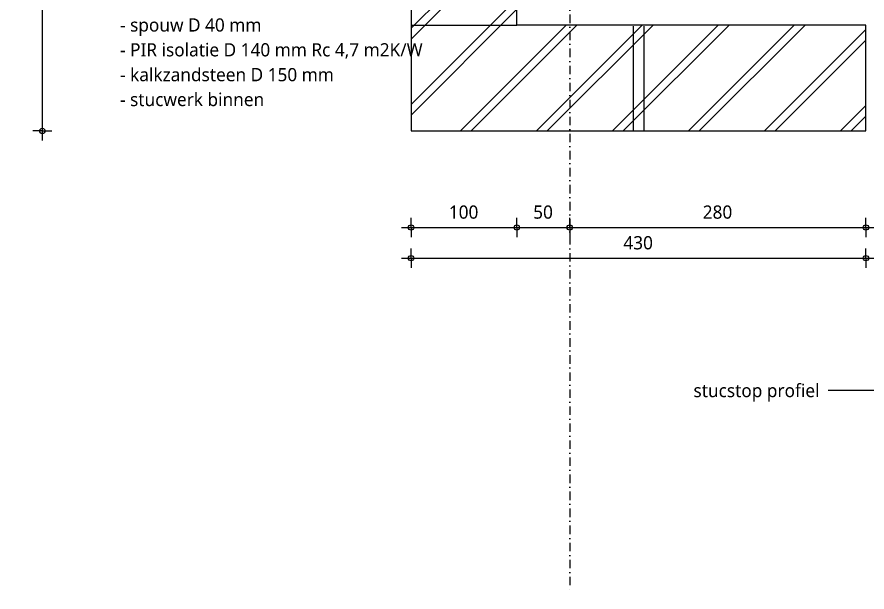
# Model space of a CAD drawing. Header units: millimetres. Extents: x -435 to 27166, y -19117 to 26500.
# Drawn here: x 1539 to 2343, y 13017 to 13561 of the extents above; entities that cross this region are included whole.
import ezdxf

# ---------------------------------------------------------------- set-up
doc = ezdxf.new("R2010")
doc.units = ezdxf.units.MM
doc.linetypes.add('MV_stramien', pattern=[16, 8, -4, 0, -4])
for name, color, linetype, lineweight in [('A-ANNO-DIMS', 211, 'Continuous', 13), ('A-ANNO-DIMS-5', 211, 'Continuous', 13), ('A-DETL', 90, 'Continuous', 13), ('A-DETL-GENF', 92, 'Continuous', 18), ('G-ANNO-TEXT', 231, 'Continuous', 13)]:
    doc.layers.add(name, color=color, linetype=linetype, lineweight=lineweight)
doc.styles.add('Segoe UI_3', font='segoeui.ttf', dxfattribs={"height": 12.5})
doc.dimstyles.new('2_5_mm', dxfattribs={"dimscale": 304.8, "dimtxt": 13.092049, "dimasz": 0.016404, "dimexe": 0.029528, "dimexo": 0.0625, "dimgap": 0.014764, "dimtad": 1, "dimdec": 0, "dimzin": 0, "dimdsep": 46, "dimtxsty": 'Segoe UI_3', "dimblk1": 'DOTBLANK', "dimblk2": 'DOTBLANK', "dimsah": 1, "dimcen": 0.09, "dimdle": 0.029528, "dimazin": 0, "dimtfac": 1, "dimtdec": 4, "dimtix": 1, "dimtmove": 0, "dimatfit": 3, "dimfxl": 0.029528, "dimfxlon": 1, "dimtvp": 1, "dimtfill": 1, "dimtolj": 1, "dimtzin": 0, "dimarcsym": 2})

# ---------------------------------------------------------------- blocks, each defined once
blk = doc.blocks.new('DIMBLOCK110-Details Appartement')
at = {"layer": 'A-ANNO-DIMS-5'}
for p, q in [((1911.62, 13332.8), (1911.62, 13341.8)), ((2341.62, 13332.8), (2341.62, 13341.8)), ((1902.62, 13332.8), (2350.62, 13332.8)), ((1911.62, 13332.8), (1911.62, 13323.8)), ((2341.62, 13332.8), (2341.62, 13323.8))]:
    blk.add_line(p, q, dxfattribs=at)
for centre in [(1911.62, 13332.8), (2341.62, 13332.8)]:
    blk.add_circle(centre, 2.5, dxfattribs=at)
at = {"layer": 'A-ANNO-DIMS-5', "color": 0, "insert": (2112.33, 13353.6), "char_height": 12.5, "width": 34.2774, "attachment_point": 1, "line_spacing_factor": 1.142579, "style": 'Segoe UI_3', "bg_fill": 3, "box_fill_scale": 1.25, "bg_fill_color": 9, "bg_fill_true_color": 13158600, "bg_fill_transparency": 0}
blk.add_mtext('430', dxfattribs=at)
blk = doc.blocks.new('_DotBlank')
at = {"color": 0, "linetype": 'ByBlock', "lineweight": -2}
blk.add_line((-0.5, 0), (-1, 0), dxfattribs=at)
blk.add_circle((0, 0), 0.5, dxfattribs=at)
blk = doc.blocks.new('DIMBLOCK111-Details Appartement')
at = {"layer": 'A-ANNO-DIMS-5'}
for p, q in [((1911.62, 13361.8), (1911.62, 13370.8)), ((2011.62, 13361.8), (2011.62, 13370.8)), ((1902.62, 13361.8), (2011.62, 13361.8)), ((1911.62, 13361.8), (1911.62, 13352.8)), ((2011.62, 13361.8), (2011.62, 13352.8))]:
    blk.add_line(p, q, dxfattribs=at)
for centre in [(1911.62, 13361.8), (2011.62, 13361.8)]:
    blk.add_circle(centre, 2.5, dxfattribs=at)
at = {"layer": 'A-ANNO-DIMS-5', "color": 0, "insert": (1947.33, 13382.61), "char_height": 12.5, "width": 34.2774, "attachment_point": 1, "line_spacing_factor": 1.142579, "style": 'Segoe UI_3', "bg_fill": 3, "box_fill_scale": 1.25, "bg_fill_color": 9, "bg_fill_true_color": 13158600, "bg_fill_transparency": 0}
blk.add_mtext('100', dxfattribs=at)
blk = doc.blocks.new('DIMBLOCK112-Details Appartement')
at = {"layer": 'A-ANNO-DIMS-5'}
for p, q in [((2011.62, 13361.8), (2011.62, 13370.8)), ((2061.62, 13361.8), (2061.62, 13370.8)), ((2011.62, 13361.8), (2061.62, 13361.8)), ((2011.62, 13361.8), (2011.62, 13352.8)), ((2061.62, 13361.8), (2061.62, 13352.8))]:
    blk.add_line(p, q, dxfattribs=at)
for centre in [(2011.62, 13361.8), (2061.62, 13361.8)]:
    blk.add_circle(centre, 2.5, dxfattribs=at)
at = {"layer": 'A-ANNO-DIMS-5', "color": 0, "insert": (2027.09, 13382.61), "char_height": 12.5, "width": 22.8516, "attachment_point": 1, "line_spacing_factor": 1.142579, "style": 'Segoe UI_3', "bg_fill": 3, "box_fill_scale": 1.25, "bg_fill_color": 9, "bg_fill_true_color": 13158600, "bg_fill_transparency": 0}
blk.add_mtext('50', dxfattribs=at)
blk = doc.blocks.new('DIMBLOCK113-Details Appartement')
at = {"layer": 'A-ANNO-DIMS-5'}
for p, q in [((2061.62, 13361.8), (2061.62, 13370.8)), ((2341.62, 13361.8), (2341.62, 13370.8)), ((2061.62, 13361.8), (2350.62, 13361.8)), ((2061.62, 13361.8), (2061.62, 13352.8)), ((2341.62, 13361.8), (2341.62, 13352.8))]:
    blk.add_line(p, q, dxfattribs=at)
for centre in [(2061.62, 13361.8), (2341.62, 13361.8)]:
    blk.add_circle(centre, 2.5, dxfattribs=at)
at = {"layer": 'A-ANNO-DIMS-5', "color": 0, "insert": (2187.33, 13382.61), "char_height": 12.5, "width": 34.2774, "attachment_point": 1, "line_spacing_factor": 1.142579, "style": 'Segoe UI_3', "bg_fill": 3, "box_fill_scale": 1.25, "bg_fill_color": 9, "bg_fill_true_color": 13158600, "bg_fill_transparency": 0}
blk.add_mtext('280', dxfattribs=at)
blk = doc.blocks.new('DIMBLOCK137-Details Appartement')
at = {"layer": 'A-ANNO-DIMS-5'}
for p, q in [((1563.1, 13892.06), (1563.1, 13444.06)), ((1563.1, 13883.06), (1554.1, 13883.06)), ((1563.1, 13883.06), (1572.1, 13883.06)), ((1563.1, 13453.06), (1554.1, 13453.06)), ((1563.1, 13453.06), (1572.1, 13453.06))]:
    blk.add_line(p, q, dxfattribs=at)
for centre in [(1563.1, 13883.06), (1563.1, 13453.06)]:
    blk.add_circle(centre, 2.5, dxfattribs=at)
at = {"layer": 'A-ANNO-DIMS-5', "color": 0, "insert": (1542.29, 13653.78), "char_height": 12.5, "width": 34.2774, "attachment_point": 1, "rotation": 90, "line_spacing_factor": 1.142579, "style": 'Segoe UI_3', "bg_fill": 3, "box_fill_scale": 1.25, "bg_fill_color": 9, "bg_fill_true_color": 13158600, "bg_fill_transparency": 0}
blk.add_mtext('430', dxfattribs=at)

msp = doc.modelspace()

# ---------------------------------------------------------------- hatches: boundary and pattern name
at = {"layer": 'A-DETL-GENF', "lineweight": 13}
h = msp.add_hatch(dxfattribs=at)
h.set_pattern_fill('FP_10', color=57, style=0, pattern_type=2)
h.set_pattern_definition([(45, (0, 0), (-35.92102, 35.92102), []), (45, (10.16, 0), (-35.92102, 35.92102), [])])
h.paths.add_polyline_path([(1980.45, 13453.06), (2341.62, 13453.06), (2341.62, 13553.06), (2011.62, 13553.06), (2011.62, 13883.06), (1911.62, 13883.06), (1911.62, 13453.06)])

# ---------------------------------------------------------------- linework, layer by layer
at = {"layer": 'A-DETL', "linetype": 'MV_stramien', "lineweight": 18}
msp.add_line((2061.62, 14577.31), (2061.62, 13017.31), dxfattribs=at)
at = {"layer": 'A-DETL', "lineweight": 18}
for p, q in [((1911.62, 13883.06), (1911.62, 13453.06)), ((2011.62, 13553.06), (2011.62, 13883.06)), ((1911.62, 13553.06), (2011.62, 13553.06)), ((2341.62, 13553.06), (2011.62, 13553.06)), ((2121.62, 13552.06), (2121.62, 13453.06)), ((2131.62, 13552.06), (2131.62, 13453.06)), ((2341.62, 13453.06), (2341.62, 13553.06)), ((1911.62, 13453.06), (2341.62, 13453.06))]:
    msp.add_line(p, q, dxfattribs=at)
at = {"layer": 'G-ANNO-TEXT', "color": 250}
for p, q in [((2306.16, 13207.7), (2305.84, 13207.7)), ((2352.66, 13207.7), (2306.16, 13207.7))]:
    msp.add_line(p, q, dxfattribs=at)

# ---------------------------------------------------------------- texts
at = {"layer": 'G-ANNO-TEXT', "color": 7, "char_height": 12.5, "attachment_point": 1, "style": 'Segoe UI_3'}
for s, insert, width in [('- spouw D 40 mm', (1636.57, 13559.46), 168.3544), ('- PIR isolatie D 140 mm Rc 4,7 m2K/W', (1636.57, 13535.98), 360.7594), ('- kalkzandsteen D 150 mm', (1636.57, 13512.5), 251.329), ('- stucwerk binnen', (1636.57, 13489.02), 167.1518), ('stucstop profiel', (2178.61, 13213.95), 145.1054)]:
    msp.add_mtext(s, dxfattribs=dict(at, insert=insert, width=width))

# ---------------------------------------------------------------- dimensions: what is measured, and where the dimension line sits
at = {"layer": 'A-ANNO-DIMS'}
dim = msp.add_linear_dim(base=(1563.1, 13453.06), p1=(1572.1, 13883.06), p2=(1572.1, 13453.06), angle=90, dimstyle='2_5_mm', override={"dimpost": '<>', "dimfxl": 430.000554}, dxfattribs=at)
dim.commit()
dim.dimension.update_dxf_attribs({"geometry": 'DIMBLOCK137-Details Appartement', "text_midpoint": (1552.13, 13668.06)})

# ---------------------------------------------------------------- next in the draw order: dimensions: what is measured, and where the dimension line sits
dim = msp.add_linear_dim(base=(2341.62, 13332.8), p1=(1911.62, 13341.8), p2=(2341.62, 13341.8), dimstyle='2_5_mm', override={"dimpost": '<>', "dimfxl": 430}, dxfattribs=at)
dim.commit()
dim.dimension.update_dxf_attribs({"geometry": 'DIMBLOCK110-Details Appartement', "text_midpoint": (2126.62, 13343.76)})

# ---------------------------------------------------------------- next in the draw order: dimensions: what is measured, and where the dimension line sits
dim = msp.add_linear_dim(base=(2011.62, 13361.8), p1=(1911.62, 13370.8), p2=(2011.62, 13370.8), dimstyle='2_5_mm', override={"dimpost": '<>', "dimfxl": 100}, dxfattribs=at)
dim.commit()
dim.dimension.update_dxf_attribs({"geometry": 'DIMBLOCK111-Details Appartement', "text_midpoint": (1961.62, 13372.8)})

# ---------------------------------------------------------------- next in the draw order: dimensions: what is measured, and where the dimension line sits
dim = msp.add_linear_dim(base=(2061.62, 13361.8), p1=(2011.62, 13370.8), p2=(2061.62, 13370.8), dimstyle='2_5_mm', override={"dimpost": '<>', "dimfxl": 50}, dxfattribs=at)
dim.commit()
dim.dimension.update_dxf_attribs({"geometry": 'DIMBLOCK112-Details Appartement', "text_midpoint": (2036.62, 13372.76)})

# ---------------------------------------------------------------- next in the draw order: dimensions: what is measured, and where the dimension line sits
dim = msp.add_linear_dim(base=(2341.62, 13361.8), p1=(2061.62, 13370.8), p2=(2341.62, 13370.8), dimstyle='2_5_mm', override={"dimpost": '<>', "dimfxl": 280}, dxfattribs=at)
dim.commit()
dim.dimension.update_dxf_attribs({"geometry": 'DIMBLOCK113-Details Appartement', "text_midpoint": (2201.62, 13372.76)})

doc.saveas('drawing.dxf')
